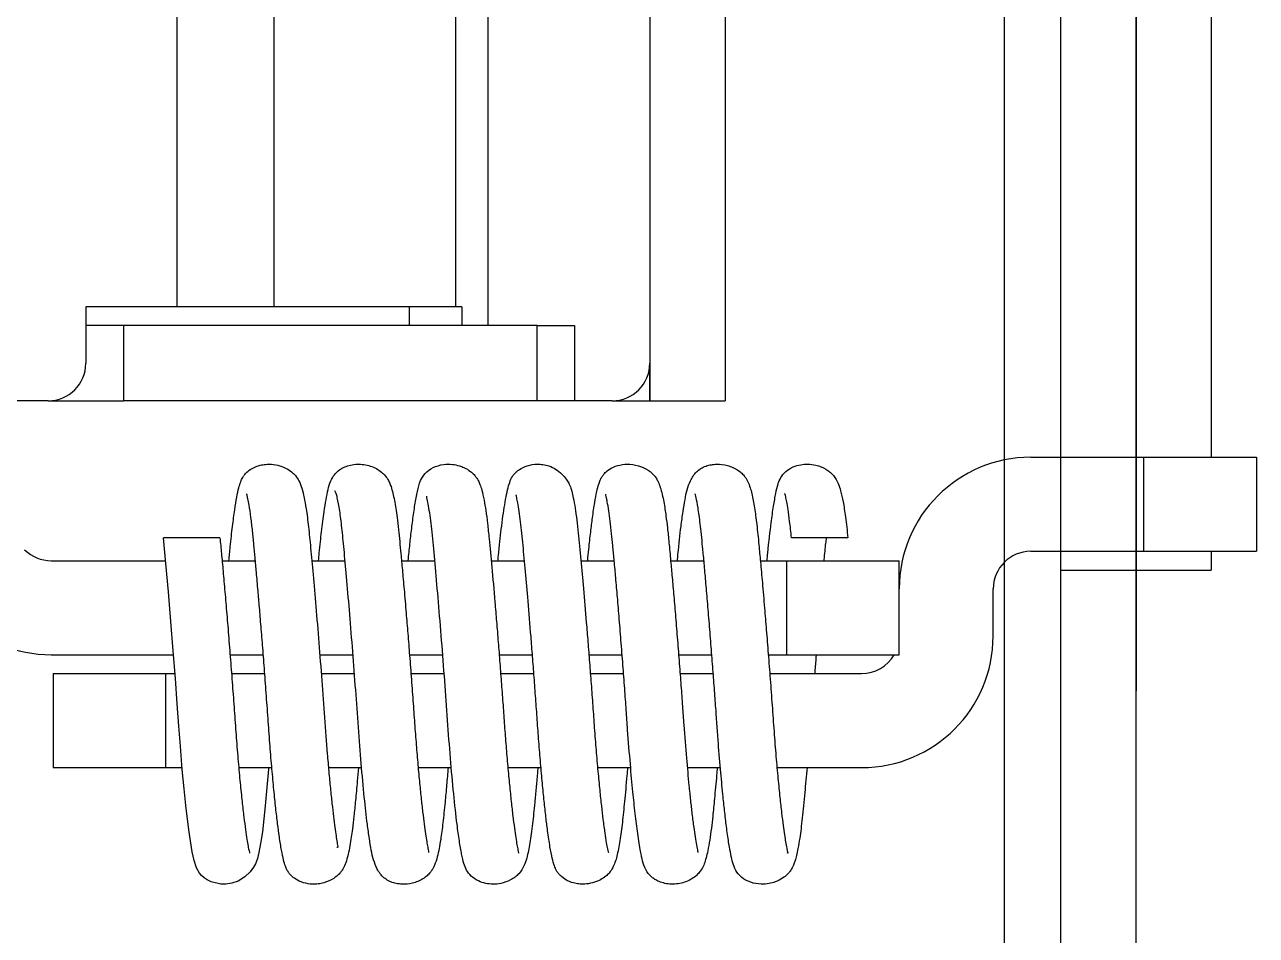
# Model space of a CAD drawing. Extents: x -3080 to 28500, y -1326 to 31609.
# Drawn here: x 2434.354 to 2437.63, y 26383.565 to 26385.986 of the extents above; entities that cross this region are included whole.
import ezdxf

# ---------------------------------------------------------------- set-up
doc = ezdxf.new("R2010")
doc.units = 0
doc.header["$LTSCALE"] = 100
doc.layers.add('0-xref', color=8, linetype='Continuous')
doc.layers.add('188K-SM-07-F10-MECH-CR PIPE-Y2257103$0$AP7P1-SM-08-FNN-120-A(4)-SMP$0$15P6-SM-08-FNN-320-A(10)-UIS-TCM$0$15P6-SM-08-FNN-00-(@10)170308-MIC$0$0-CDS', color=140, linetype='Continuous')

# ---------------------------------------------------------------- blocks, each defined once
blk = doc.blocks.new('188K-SM-07-F10-MECH-CR PIPE-Y2257103$0$CDS-WET')
at = {"layer": '188K-SM-07-F10-MECH-CR PIPE-Y2257103$0$AP7P1-SM-08-FNN-120-A(4)-SMP$0$15P6-SM-08-FNN-320-A(10)-UIS-TCM$0$15P6-SM-08-FNN-00-(@10)170308-MIC$0$0-CDS', "ltscale": 0.1}
for p, q in [((2437.11, -72972.4769), (2437.11, -72925.4769)), ((2437.31, -72972.7522), (2437.31, -72926.2522)), ((2436.96, -72972.6269), (2436.96, -72941.6358)), ((2437.31, -72946.5022), (2437.31, -72950.548)), ((2437.11, -72949.9269), (2437.11, -72947.5769)), ((2437.51, -72947.5769), (2437.51, -72949.9269)), ((2436.0169, -72947.6769), (2436.0169, -72949.7769)), ((2436.2169, -72947.6769), (2436.2169, -72949.7769)), ((2435.5868, -72949.5769), (2435.5868, -72947.8769)), ((2434.7603, -72949.5269), (2434.7603, -72947.9269)), ((2435.0176, -72949.5269), (2435.0176, -72947.9269)), ((2435.501, -72949.5269), (2435.501, -72947.9269)), ((2434.7603, -72949.5269), (2434.5169, -72949.5269)), ((2434.5169, -72949.5269), (2434.5169, -72949.6769)), ((2435.0176, -72949.5269), (2434.7603, -72949.5269)), ((2435.501, -72949.5269), (2435.0176, -72949.5269)), ((2435.3772, -72949.5269), (2435.3772, -72949.5769)), ((2435.5169, -72949.5269), (2435.501, -72949.5269)), ((2435.5169, -72949.5269), (2435.5169, -72949.5769)), ((2434.6169, -72949.5769), (2434.5169, -72949.5769)), ((2434.6169, -72949.5769), (2434.6169, -72949.7769)), ((2435.7169, -72949.5769), (2434.6169, -72949.5769)), ((2435.7169, -72949.7769), (2435.7169, -72949.5769)), ((2435.7169, -72949.5769), (2435.8169, -72949.5769)), ((2435.8169, -72949.5769), (2435.8169, -72949.7769)), ((2436.0169, -72949.7769), (2436.0169, -72949.6783)), ((2434.4169, -72949.7769), (2434.1169, -72949.7769)), ((2434.4169, -72949.7769), (2434.6169, -72949.7769)), ((2435.7169, -72949.7769), (2434.6169, -72949.7769)), ((2435.8169, -72949.7769), (2435.7169, -72949.7769)), ((2435.9169, -72949.7769), (2435.8169, -72949.7769)), ((2435.9169, -72949.7769), (2436.0169, -72949.7769)), ((2436.0169, -72949.7769), (2436.2169, -72949.7769)), ((2437.03, -72949.9269), (2437.33, -72949.9269)), ((2437.33, -72949.9269), (2437.33, -72950.1769)), ((2437.33, -72949.9269), (2437.63, -72949.9269)), ((2437.63, -72949.9269), (2437.63, -72950.1769)), ((2434.73, -72950.2091), (2434.7236, -72950.1411)), ((2434.8736, -72950.1411), (2434.7236, -72950.1411)), ((2436.5436, -72950.1411), (2436.3936, -72950.1411)), ((2437.03, -72950.1769), (2437.33, -72950.1769)), ((2437.11, -72950.2269), (2437.11, -72950.1769)), ((2437.33, -72950.1769), (2437.63, -72950.1769)), ((2437.51, -72950.1769), (2437.51, -72950.2269)), ((2434.4249, -72950.2019), (2434.7294, -72950.2019)), ((2434.7367, -72950.2848), (2434.73, -72950.2091)), ((2434.8794, -72950.2019), (2434.9679, -72950.2019)), ((2435.1179, -72950.2019), (2435.2065, -72950.2019)), ((2435.3565, -72950.2019), (2435.445, -72950.2019)), ((2435.5951, -72950.2019), (2435.6836, -72950.2019)), ((2435.8337, -72950.2019), (2435.9222, -72950.2019)), ((2436.0723, -72950.2019), (2436.1608, -72950.2019)), ((2436.3108, -72950.2019), (2436.38, -72950.2019)), ((2436.38, -72950.2019), (2436.38, -72950.4519)), ((2436.38, -72950.2019), (2436.68, -72950.2019)), ((2436.68, -72950.4519), (2436.68, -72950.2019)), ((2437.11, -72950.2269), (2437.3734, -72950.2269)), ((2437.3734, -72950.2269), (2437.51, -72950.2269)), ((2436.93, -72950.4019), (2436.93, -72950.2769)), ((2434.7434, -72950.3637), (2434.7367, -72950.2848)), ((2434.7496, -72950.4415), (2434.7434, -72950.3637)), ((2434.7552, -72950.5151), (2434.7496, -72950.4415)), ((2434.4249, -72950.4519), (2434.7504, -72950.4519)), ((2434.9006, -72950.4519), (2434.989, -72950.4519)), ((2435.1391, -72950.4519), (2435.2275, -72950.4519)), ((2435.3777, -72950.4519), (2435.4661, -72950.4519)), ((2435.6163, -72950.4519), (2435.7047, -72950.4519)), ((2435.8549, -72950.4519), (2435.9432, -72950.4519)), ((2436.0934, -72950.4519), (2436.1818, -72950.4519)), ((2436.332, -72950.4519), (2436.38, -72950.4519)), ((2436.38, -72950.4519), (2436.68, -72950.4519)), ((2434.43, -72950.5019), (2434.43, -72950.7519)), ((2434.43, -72950.5019), (2434.73, -72950.5019)), ((2434.73, -72950.7519), (2434.73, -72950.5019)), ((2434.73, -72950.5019), (2434.7542, -72950.5019)), ((2434.9044, -72950.5019), (2434.9928, -72950.5019)), ((2435.143, -72950.5019), (2435.2313, -72950.5019)), ((2435.3816, -72950.5019), (2435.4699, -72950.5019)), ((2435.6202, -72950.5019), (2435.7085, -72950.5019)), ((2435.8587, -72950.5019), (2435.9471, -72950.5019)), ((2436.0973, -72950.5019), (2436.1856, -72950.5019)), ((2436.3359, -72950.5019), (2436.58, -72950.5019)), ((2434.7602, -72950.5821), (2434.7552, -72950.5151)), ((2434.7644, -72950.6415), (2434.7602, -72950.5821)), ((2434.7684, -72950.6949), (2434.7644, -72950.6415)), ((2434.7735, -72950.7572), (2434.7684, -72950.6949)), ((2434.43, -72950.7519), (2434.73, -72950.7519)), ((2434.73, -72950.7519), (2434.7731, -72950.7519)), ((2434.7783, -72950.8084), (2434.7735, -72950.7572)), ((2434.9237, -72950.7519), (2435.0117, -72950.7519)), ((2435.0031, -72950.7557), (2434.9987, -72950.805)), ((2435.0035, -72950.7519), (2435.0031, -72950.7557)), ((2435.1622, -72950.7519), (2435.2503, -72950.7519)), ((2435.4008, -72950.7519), (2435.489, -72950.7519)), ((2435.6394, -72950.7519), (2435.7274, -72950.7519)), ((2435.8779, -72950.7519), (2435.966, -72950.7519)), ((2436.1166, -72950.7519), (2436.2046, -72950.7519)), ((2436.3551, -72950.7519), (2436.58, -72950.7519)), ((2434.7827, -72950.8524), (2434.7783, -72950.8084)), ((2434.9987, -72950.805), (2434.9941, -72950.8535)), ((2434.7905, -72950.9175), (2434.7827, -72950.8524)), ((2434.9941, -72950.8535), (2434.9905, -72950.8884)), ((2434.9905, -72950.8884), (2434.9865, -72950.9222)), ((2434.7998, -72950.9754), (2434.7905, -72950.9175)), ((2434.9865, -72950.9222), (2434.9818, -72950.9535)), ((2434.9818, -72950.9535), (2434.9772, -72950.9777)), ((2434.8051, -72950.9991), (2434.7998, -72950.9754)), ((2434.811, -72951.018), (2434.8051, -72950.9991)), ((2434.9733, -72950.9933), (2434.9699, -72951.0034)), ((2434.9772, -72950.9777), (2434.9733, -72950.9933)), ((2434.8191, -72951.0327), (2434.811, -72951.018)), ((2434.9541, -72951.0286), (2434.9399, -72951.0424)), ((2434.9631, -72951.0165), (2434.9541, -72951.0286)), ((2434.9679, -72951.008), (2434.9631, -72951.0165)), ((2434.9699, -72951.0034), (2434.9679, -72951.008)), ((2434.8247, -72951.0391), (2434.8191, -72951.0327)), ((2434.8314, -72951.0449), (2434.8247, -72951.0391)), ((2434.8395, -72951.0503), (2434.8314, -72951.0449)), ((2434.8499, -72951.0553), (2434.8395, -72951.0503)), ((2434.8758, -72951.0613), (2434.8499, -72951.0553)), ((2434.8895, -72951.0616), (2434.8758, -72951.0613)), ((2434.9049, -72951.0595), (2434.8895, -72951.0616)), ((2434.9221, -72951.0536), (2434.9049, -72951.0595)), ((2434.9399, -72951.0424), (2434.9221, -72951.0536))]:
    blk.add_line(p, q, dxfattribs=at)
for centre, radius, start, end in [((2434.4169, -72949.6769), 0.1, 270, 0), ((2435.9169, -72949.6769), 0.1, 270, 0), ((2437.03, -72950.2769), 0.35, 90, 180), ((2434.4249, -72950.1019), 0.1, 225, 270), ((2437.03, -72950.2769), 0.1, 90, 180), ((2434.4249, -72950.1019), 0.35, 225, 270), ((2436.58, -72950.4019), 0.35, 270, 0), ((2436.58, -72950.4019), 0.1, 270, 330)]:
    blk.add_arc(centre, radius, start, end, dxfattribs=at)
for points, knots in [([(2434.8973, -72950.2019), (2434.8985, -72950.1895), (2434.9017, -72950.1564), (2434.907, -72950.1103), (2434.9129, -72950.0662), (2434.9184, -72950.0325), (2434.9234, -72950.009), (2434.928, -72949.993), (2434.9328, -72949.9824), (2434.9376, -72949.9748), (2434.9457, -72949.9655), (2434.9593, -72949.9553), (2434.9778, -72949.9481), (2434.9959, -72949.9452), (2435.0122, -72949.9451), (2435.0324, -72949.9486), (2435.0518, -72949.9566), (2435.0668, -72949.9674), (2435.0776, -72949.979), (2435.0853, -72949.9919), (2435.0922, -72950.0103), (2435.0974, -72950.0325), (2435.1035, -72950.0664), (2435.1092, -72950.11), (2435.1149, -72950.1686), (2435.1215, -72950.2394), (2435.1288, -72950.3242), (2435.1367, -72950.4197), (2435.1445, -72950.5201), (2435.1517, -72950.6205), (2435.1577, -72950.7012), (2435.1631, -72950.7627), (2435.1673, -72950.8072), (2435.1716, -72950.8473), (2435.1756, -72950.882), (2435.1792, -72950.9107), (2435.1826, -72950.934), (2435.1845, -72950.9504), (2435.1882, -72950.9641), (2435.1856, -72950.9639), (2435.1847, -72950.9639)], [0, 0, 0, 0, 0.022944, 0.061416, 0.097598, 0.131237, 0.161957, 0.186744, 0.205317, 0.215065, 0.223746, 0.235628, 0.249298, 0.257805, 0.268142, 0.281154, 0.293215, 0.302941, 0.31106, 0.328306, 0.356153, 0.388394, 0.418736, 0.460034, 0.500062, 0.543638, 0.59088, 0.640597, 0.69093, 0.740771, 0.791714, 0.818398, 0.845669, 0.872554, 0.898485, 0.923295, 0.946849, 0.969052, 0.989879, 1, 1, 1, 1]), ([(2435.1359, -72950.2019), (2435.1365, -72950.1949), (2435.1392, -72950.1664), (2435.1441, -72950.1222), (2435.15, -72950.075), (2435.1559, -72950.0383), (2435.161, -72950.0124), (2435.1665, -72949.9922), (2435.1765, -72949.9739), (2435.1885, -72949.9618), (2435.2025, -72949.9536), (2435.2167, -72949.9481), (2435.2343, -72949.945), (2435.258, -72949.9453), (2435.2862, -72949.9528), (2435.3091, -72949.9702), (2435.3202, -72949.9853), (2435.3244, -72949.9937), (2435.3313, -72950.0114), (2435.3377, -72950.0395), (2435.3438, -72950.0788), (2435.3484, -72950.1175), (2435.3516, -72950.1499), (2435.355, -72950.1853), (2435.3589, -72950.2276), (2435.3636, -72950.28), (2435.3684, -72950.3369), (2435.3733, -72950.3961), (2435.378, -72950.4552), (2435.3828, -72950.5178), (2435.3875, -72950.5807), (2435.3918, -72950.6414), (2435.3961, -72950.6982), (2435.4006, -72950.7511), (2435.4051, -72950.7992), (2435.4095, -72950.8419), (2435.4137, -72950.8785), (2435.4176, -72950.9092), (2435.4211, -72950.9339), (2435.4242, -72950.9529), (2435.4267, -72950.9662), (2435.428, -72950.9738), (2435.4289, -72950.9774), (2435.4284, -72950.9774), (2435.4282, -72950.9774)], [0, 0, 0, 0, 0.012224, 0.049571, 0.090659, 0.120375, 0.151687, 0.182139, 0.203188, 0.222101, 0.230748, 0.240489, 0.250743, 0.260284, 0.28066, 0.299759, 0.308633, 0.323468, 0.339275, 0.38341, 0.426535, 0.451406, 0.473281, 0.494915, 0.520331, 0.549672, 0.58287, 0.610173, 0.639332, 0.670086, 0.701581, 0.731512, 0.760897, 0.789875, 0.818189, 0.845604, 0.871922, 0.896983, 0.920672, 0.942909, 0.962755, 0.979673, 0.994201, 1, 1, 1, 1]), ([(2435.3744, -72950.2019), (2435.3751, -72950.1942), (2435.3773, -72950.1716), (2435.3812, -72950.1352), (2435.3864, -72950.0922), (2435.3923, -72950.0509), (2435.3989, -72950.0158), (2435.4045, -72949.9928), (2435.4165, -72949.971), (2435.4368, -72949.9541), (2435.4653, -72949.9452), (2435.49, -72949.9449), (2435.5089, -72949.9487), (2435.5249, -72949.9547), (2435.539, -72949.963), (2435.5504, -72949.9738), (2435.5563, -72949.9816), (2435.5613, -72949.9899), (2435.566, -72950.0008), (2435.5708, -72950.0161), (2435.5758, -72950.0385), (2435.5808, -72950.0685), (2435.5853, -72950.1027), (2435.5904, -72950.1512), (2435.5968, -72950.2194), (2435.6035, -72950.2956), (2435.6092, -72950.3638), (2435.6136, -72950.4181), (2435.618, -72950.474), (2435.6223, -72950.5304), (2435.6265, -72950.5862), (2435.6303, -72950.6413), (2435.6345, -72950.6957), (2435.639, -72950.7487), (2435.6436, -72950.7983), (2435.6482, -72950.8427), (2435.6526, -72950.881), (2435.6567, -72950.9129), (2435.6603, -72950.9384), (2435.6635, -72950.9577), (2435.666, -72950.9708), (2435.6679, -72950.9783), (2435.6679, -72950.9791), (2435.6679, -72950.9794)], [0, 0, 0, 0, 0.013652, 0.040414, 0.071318, 0.106147, 0.144506, 0.183309, 0.208619, 0.229447, 0.246924, 0.259422, 0.269277, 0.276375, 0.2872, 0.294781, 0.303018, 0.314166, 0.328621, 0.35094, 0.383704, 0.410921, 0.439697, 0.469009, 0.515893, 0.566963, 0.593506, 0.620483, 0.647718, 0.675024, 0.702209, 0.729204, 0.757059, 0.785939, 0.814856, 0.843153, 0.870605, 0.897015, 0.922222, 0.946108, 0.968572, 0.987737, 1, 1, 1, 1]), ([(2435.613, -72950.2019), (2435.6134, -72950.1974), (2435.6163, -72950.1658), (2435.6221, -72950.1138), (2435.6294, -72950.0605), (2435.6359, -72950.0248), (2435.6414, -72950.002), (2435.6464, -72949.9865), (2435.6533, -72949.9744), (2435.6617, -72949.9656), (2435.6724, -72949.9572), (2435.6909, -72949.9481), (2435.7149, -72949.9446), (2435.7346, -72949.946), (2435.7504, -72949.9499), (2435.7672, -72949.9581), (2435.7815, -72949.9695), (2435.7934, -72949.983), (2435.8002, -72949.9935), (2435.8041, -72950.0014), (2435.8073, -72950.0096), (2435.8099, -72950.0193), (2435.814, -72950.0368), (2435.8182, -72950.061), (2435.8226, -72950.0926), (2435.8277, -72950.1372), (2435.8333, -72950.197), (2435.8405, -72950.2772), (2435.8468, -72950.3516), (2435.8522, -72950.4181), (2435.8565, -72950.4728), (2435.8609, -72950.5299), (2435.8652, -72950.5882), (2435.8693, -72950.6474), (2435.8739, -72950.7061), (2435.8787, -72950.7616), (2435.8834, -72950.8111), (2435.888, -72950.8536), (2435.8925, -72950.8922), (2435.897, -72950.9252), (2435.9011, -72950.951), (2435.9047, -72950.9711), (2435.9074, -72950.9788), (2435.906, -72950.9779), (2435.906, -72950.9779)], [0, 0, 0, 0, 0.007915, 0.054796, 0.106599, 0.134097, 0.16243, 0.190417, 0.212595, 0.221047, 0.227754, 0.241504, 0.256801, 0.265921, 0.278965, 0.295798, 0.313754, 0.326755, 0.335211, 0.339814, 0.343286, 0.356017, 0.376776, 0.404941, 0.433217, 0.459291, 0.50646, 0.549809, 0.597132, 0.622935, 0.649945, 0.677954, 0.706716, 0.736139, 0.767404, 0.798598, 0.828406, 0.856549, 0.882819, 0.914692, 0.942845, 0.967288, 0.999741, 1, 1, 1, 1]), ([(2435.8516, -72950.2019), (2435.8526, -72950.1916), (2435.8552, -72950.1643), (2435.8595, -72950.126), (2435.8647, -72950.0838), (2435.8701, -72950.0472), (2435.8755, -72950.0183), (2435.8801, -72950.0002), (2435.8843, -72949.9884), (2435.8882, -72949.9806), (2435.8925, -72949.974), (2435.9011, -72949.9645), (2435.9152, -72949.9544), (2435.9389, -72949.9459), (2435.9646, -72949.9442), (2435.992, -72949.9496), (2436.0132, -72949.961), (2436.0236, -72949.97), (2436.0284, -72949.9752), (2436.0313, -72949.9788), (2436.0354, -72949.9847), (2436.04, -72949.9934), (2436.0451, -72950.0067), (2436.0498, -72950.0244), (2436.0539, -72950.0442), (2436.0571, -72950.0637), (2436.0603, -72950.0862), (2436.0639, -72950.115), (2436.0678, -72950.1548), (2436.072, -72950.1991), (2436.0764, -72950.2469), (2436.0807, -72950.2967), (2436.0854, -72950.3526), (2436.0904, -72950.4127), (2436.0952, -72950.474), (2436.0997, -72950.533), (2436.1037, -72950.5875), (2436.1083, -72950.6527), (2436.114, -72950.725), (2436.12, -72950.7909), (2436.125, -72950.8394), (2436.1293, -72950.8773), (2436.1334, -72950.9098), (2436.1374, -72950.9374), (2436.1407, -72950.9583), (2436.1442, -72950.9744), (2436.1442, -72950.9766), (2436.1442, -72950.9775)], [0, 0, 0, 0, 0.018338, 0.048434, 0.07699, 0.112407, 0.144632, 0.171918, 0.188142, 0.20094, 0.210166, 0.218873, 0.230672, 0.244073, 0.259882, 0.277953, 0.29127, 0.295765, 0.299118, 0.303467, 0.309898, 0.325457, 0.347147, 0.370648, 0.391536, 0.409908, 0.425916, 0.451493, 0.47911, 0.509812, 0.535131, 0.562348, 0.591343, 0.621926, 0.652444, 0.68108, 0.707716, 0.732393, 0.778597, 0.820311, 0.845165, 0.870348, 0.899907, 0.924702, 0.951408, 0.979472, 1, 1, 1, 1]), ([(2436.0902, -72950.2019), (2436.0907, -72950.1961), (2436.0938, -72950.1614), (2436.0989, -72950.1181), (2436.105, -72950.0712), (2436.1104, -72950.0391), (2436.1153, -72950.0141), (2436.1247, -72949.9873), (2436.1373, -72949.9685), (2436.1516, -72949.9568), (2436.1648, -72949.9503), (2436.1786, -72949.9465), (2436.1986, -72949.9445), (2436.2237, -72949.9472), (2436.2482, -72949.9582), (2436.2626, -72949.9701), (2436.2726, -72949.9818), (2436.2777, -72949.9914), (2436.2839, -72950.0071), (2436.2883, -72950.0239), (2436.2919, -72950.0412), (2436.2963, -72950.0668), (2436.3014, -72950.1047), (2436.3063, -72950.1539), (2436.3113, -72950.2063), (2436.3163, -72950.2621), (2436.3216, -72950.3232), (2436.3268, -72950.3868), (2436.3319, -72950.4502), (2436.3371, -72950.5175), (2436.3423, -72950.5871), (2436.3471, -72950.6563), (2436.3523, -72950.7217), (2436.3576, -72950.7804), (2436.3626, -72950.8306), (2436.3672, -72950.8721), (2436.3713, -72950.9051), (2436.3749, -72950.9304), (2436.3781, -72950.9507), (2436.3809, -72950.9658), (2436.3826, -72950.975), (2436.3841, -72950.9795), (2436.3834, -72950.9789), (2436.3832, -72950.9788)], [0, 0, 0, 0, 0.009839, 0.059155, 0.089783, 0.118409, 0.145898, 0.171611, 0.20262, 0.218414, 0.231897, 0.24283, 0.251267, 0.2665, 0.282462, 0.290538, 0.299678, 0.321642, 0.342979, 0.362298, 0.382837, 0.402945, 0.440444, 0.478907, 0.50689, 0.538872, 0.574822, 0.604232, 0.635492, 0.66829, 0.702232, 0.737133, 0.771894, 0.805063, 0.836215, 0.865031, 0.891304, 0.914924, 0.935866, 0.959679, 0.979209, 0.995164, 1, 1, 1, 1]), ([(2436.3288, -72950.2019), (2436.3294, -72950.195), (2436.3329, -72950.156), (2436.3387, -72950.1073), (2436.3458, -72950.056), (2436.352, -72950.0215), (2436.3567, -72950.0005), (2436.3639, -72949.982), (2436.3759, -72949.9657), (2436.3952, -72949.9528), (2436.4168, -72949.9462), (2436.4387, -72949.9446), (2436.4602, -72949.9473), (2436.4821, -72949.9559), (2436.4958, -72949.9656), (2436.5051, -72949.9745), (2436.512, -72949.9843), (2436.5187, -72949.9977), (2436.525, -72950.0172), (2436.5313, -72950.0457), (2436.5377, -72950.0859), (2436.5416, -72950.122), (2436.5436, -72950.1411)], [0, 0, 0, 0, 0.0251093, 0.1426474, 0.2203727, 0.2967415, 0.3706749, 0.4206268, 0.4641966, 0.4991965, 0.5248722, 0.5466766, 0.5739988, 0.6075998, 0.6251015, 0.6439113, 0.6739431, 0.7153451, 0.7691998, 0.8352872, 0.9127563, 1, 1, 1, 1]), ([(2435.4806, -72950.7519), (2435.4792, -72950.7676), (2435.4763, -72950.8001), (2435.4717, -72950.8497), (2435.4667, -72950.8993), (2435.4614, -72950.9394), (2435.4566, -72950.9677), (2435.4518, -72950.9902), (2435.4462, -72951.0077), (2435.4405, -72951.0194), (2435.4366, -72951.0261), (2435.43, -72951.0343), (2435.4173, -72951.0461), (2435.393, -72951.0586), (2435.3687, -72951.0623), (2435.3483, -72951.0612), (2435.3342, -72951.0582), (2435.3207, -72951.0526), (2435.3051, -72951.0417), (2435.2919, -72951.024), (2435.2813, -72950.9969), (2435.2761, -72950.9717), (2435.2708, -72950.9405), (2435.2646, -72950.8955), (2435.2574, -72950.8307), (2435.2493, -72950.7435), (2435.2418, -72950.6462), (2435.2347, -72950.5449), (2435.2269, -72950.443), (2435.219, -72950.3444), (2435.2114, -72950.2553), (2435.2045, -72950.1802), (2435.1988, -72950.12), (2435.1938, -72950.08), (2435.1898, -72950.0541), (2435.1865, -72950.0373), (2435.1833, -72950.0244), (2435.1809, -72950.0184), (2435.1794, -72950.0164), (2435.1789, -72950.0166), (2435.1787, -72950.0166)], [0, 0, 0, 0, 0.0250054, 0.0516021, 0.0878785, 0.1232191, 0.1461505, 0.1700655, 0.1975379, 0.2089033, 0.2201153, 0.229209, 0.236991, 0.2519558, 0.2665131, 0.2738657, 0.2833798, 0.2953051, 0.3094901, 0.3393052, 0.3643954, 0.3907034, 0.4173737, 0.4459336, 0.491985, 0.541034, 0.5887822, 0.6349805, 0.6817906, 0.7283185, 0.7735184, 0.8156542, 0.8542992, 0.8915717, 0.9114971, 0.9331635, 0.9564717, 0.9812749, 0.9930309, 1, 1, 1, 1]), ([(2435.242, -72950.7519), (2435.241, -72950.764), (2435.2382, -72950.7948), (2435.2341, -72950.8383), (2435.2301, -72950.8806), (2435.2264, -72950.9124), (2435.2229, -72950.9379), (2435.2192, -72950.9611), (2435.2144, -72950.9847), (2435.2088, -72951.0043), (2435.2029, -72951.0181), (2435.1978, -72951.0264), (2435.193, -72951.0323), (2435.1854, -72951.0402), (2435.1688, -72951.0522), (2435.1467, -72951.0597), (2435.1279, -72951.0619), (2435.111, -72951.0616), (2435.0897, -72951.057), (2435.0718, -72951.0472), (2435.0608, -72951.037), (2435.055, -72951.0294), (2435.0512, -72951.0226), (2435.0468, -72951.0122), (2435.0423, -72950.9965), (2435.0372, -72950.9717), (2435.032, -72950.9391), (2435.0269, -72950.9011), (2435.022, -72950.8595), (2435.017, -72950.8108), (2435.0119, -72950.7556), (2435.0068, -72950.6947), (2435.0021, -72950.6296), (2434.9974, -72950.5627), (2434.9925, -72950.4969), (2434.9877, -72950.4349), (2434.9831, -72950.3781), (2434.9789, -72950.3273), (2434.9748, -72950.2789), (2434.9709, -72950.2347), (2434.9672, -72950.1938), (2434.9637, -72950.157), (2434.9602, -72950.1206), (2434.9559, -72950.0845), (2434.9516, -72950.056), (2434.9478, -72950.0372), (2434.9459, -72950.028), (2434.944, -72950.023), (2434.945, -72950.0239), (2434.9452, -72950.0241)], [0, 0, 0, 0, 0.019515, 0.050029, 0.077323, 0.102515, 0.120513, 0.141116, 0.165168, 0.192468, 0.214794, 0.228714, 0.232668, 0.23596, 0.246272, 0.261899, 0.270974, 0.278857, 0.29254, 0.304788, 0.314663, 0.322435, 0.333114, 0.347151, 0.371034, 0.400667, 0.433576, 0.460219, 0.488415, 0.517993, 0.54872, 0.580308, 0.612421, 0.644647, 0.675575, 0.704795, 0.73202, 0.757045, 0.779745, 0.806299, 0.828622, 0.850275, 0.875106, 0.903989, 0.936564, 0.959236, 0.978991, 0.995743, 1, 1, 1, 1]), ([(2435.7192, -72950.7519), (2435.7187, -72950.7573), (2435.7171, -72950.7762), (2435.7142, -72950.8072), (2435.7099, -72950.8533), (2435.7048, -72950.9043), (2435.6991, -72950.9456), (2435.694, -72950.9735), (2435.6898, -72950.9923), (2435.6823, -72951.0139), (2435.6731, -72951.0296), (2435.6594, -72951.0426), (2435.6445, -72951.0525), (2435.6219, -72951.0604), (2435.601, -72951.0624), (2435.5787, -72951.0601), (2435.5577, -72951.0529), (2435.5389, -72951.0392), (2435.528, -72951.023), (2435.5212, -72951.0046), (2435.5165, -72950.983), (2435.5103, -72950.9476), (2435.5032, -72950.8963), (2435.4952, -72950.8238), (2435.4866, -72950.7295), (2435.479, -72950.627), (2435.4715, -72950.5206), (2435.4632, -72950.4135), (2435.4548, -72950.3111), (2435.4467, -72950.219), (2435.4395, -72950.1404), (2435.4337, -72950.0882), (2435.4286, -72950.0559), (2435.4256, -72950.0396), (2435.4234, -72950.0313), (2435.4236, -72950.0307), (2435.4236, -72950.0305)], [0, 0, 0, 0, 0.008767, 0.030945, 0.05481, 0.094419, 0.138166, 0.160607, 0.183461, 0.207531, 0.232729, 0.24322, 0.252419, 0.268067, 0.280134, 0.290173, 0.302562, 0.319266, 0.339796, 0.363149, 0.397464, 0.432765, 0.468665, 0.522906, 0.576664, 0.628286, 0.679314, 0.731239, 0.782917, 0.833253, 0.882248, 0.931824, 0.957583, 0.981299, 0.996571, 1, 1, 1, 1]), ([(2435.9577, -72950.7519), (2435.9571, -72950.7589), (2435.9543, -72950.7919), (2435.9496, -72950.8415), (2435.9439, -72950.8996), (2435.9373, -72950.949), (2435.9307, -72950.9829), (2435.925, -72951.0031), (2435.9185, -72951.0182), (2435.9121, -72951.0288), (2435.9, -72951.0411), (2435.8844, -72951.0516), (2435.8646, -72951.0591), (2435.8449, -72951.062), (2435.829, -72951.0616), (2435.8112, -72951.0584), (2435.7933, -72951.0511), (2435.7802, -72951.0409), (2435.7724, -72951.0319), (2435.7673, -72951.0237), (2435.7621, -72951.0116), (2435.757, -72950.9924), (2435.7512, -72950.9625), (2435.7456, -72950.9248), (2435.7404, -72950.8833), (2435.7358, -72950.8413), (2435.731, -72950.7934), (2435.7263, -72950.7403), (2435.7217, -72950.6838), (2435.7176, -72950.6259), (2435.7135, -72950.5684), (2435.7093, -72950.5118), (2435.7051, -72950.4567), (2435.6997, -72950.3883), (2435.6934, -72950.3112), (2435.6862, -72950.2293), (2435.6807, -72950.1703), (2435.6766, -72950.1277), (2435.6732, -72950.0972), (2435.6695, -72950.0699), (2435.6659, -72950.0483), (2435.6631, -72950.0348), (2435.6613, -72950.0278), (2435.6616, -72950.0271), (2435.6618, -72950.0268)], [0, 0, 0, 0, 0.011048, 0.052056, 0.089802, 0.129074, 0.173095, 0.195422, 0.214341, 0.230482, 0.238269, 0.247767, 0.259441, 0.271539, 0.281064, 0.288868, 0.301718, 0.312818, 0.320919, 0.330294, 0.350664, 0.378549, 0.412441, 0.449479, 0.475814, 0.503319, 0.53183, 0.56114, 0.590938, 0.619472, 0.646968, 0.673919, 0.70011, 0.725352, 0.772339, 0.814329, 0.856797, 0.879038, 0.902611, 0.927668, 0.952635, 0.973655, 0.990412, 1, 1, 1, 1]), ([(2436.1963, -72950.7519), (2436.1957, -72950.7586), (2436.1932, -72950.7878), (2436.189, -72950.832), (2436.1846, -72950.8782), (2436.1804, -72950.9148), (2436.176, -72950.9463), (2436.1706, -72950.9779), (2436.1634, -72951.0037), (2436.1574, -72951.018), (2436.1491, -72951.0304), (2436.1354, -72951.0445), (2436.1096, -72951.0586), (2436.0809, -72951.0629), (2436.0566, -72951.0601), (2436.0415, -72951.0552), (2436.0301, -72951.0492), (2436.0162, -72951.0389), (2436.0043, -72951.0219), (2435.9972, -72950.9998), (2435.9915, -72950.9723), (2435.9847, -72950.9303), (2435.9781, -72950.8762), (2435.9716, -72950.8148), (2435.9648, -72950.7406), (2435.9589, -72950.6661), (2435.9542, -72950.5979), (2435.95, -72950.5403), (2435.9453, -72950.4778), (2435.9402, -72950.4131), (2435.9352, -72950.3503), (2435.9303, -72950.2929), (2435.9259, -72950.2423), (2435.922, -72950.1986), (2435.9185, -72950.1616), (2435.9152, -72950.1275), (2435.9116, -72950.0964), (2435.9076, -72950.0667), (2435.9042, -72950.0473), (2435.9018, -72950.0348), (2435.8999, -72950.0271), (2435.8999, -72950.0257), (2435.8998, -72950.0251)], [0, 0, 0, 0, 0.010716, 0.047152, 0.078014, 0.101367, 0.127718, 0.156704, 0.198692, 0.218385, 0.227044, 0.235688, 0.255054, 0.274051, 0.283809, 0.293457, 0.302002, 0.31059, 0.336384, 0.365039, 0.395446, 0.438386, 0.477322, 0.513397, 0.554605, 0.601225, 0.626378, 0.653674, 0.683189, 0.714696, 0.745639, 0.774787, 0.801956, 0.827041, 0.850005, 0.870922, 0.896652, 0.921085, 0.95024, 0.966876, 0.984797, 1, 1, 1, 1]), ([(2436.4349, -72950.7519), (2436.4329, -72950.7744), (2436.4284, -72950.8238), (2436.4225, -72950.8867), (2436.4164, -72950.9348), (2436.4112, -72950.9659), (2436.4072, -72950.985), (2436.4036, -72950.9981), (2436.4005, -72951.0073), (2436.3973, -72951.0146), (2436.3938, -72951.0213), (2436.3895, -72951.0279), (2436.3825, -72951.0363), (2436.3686, -72951.0477), (2436.3525, -72951.0556), (2436.3324, -72951.061), (2436.3101, -72951.0626), (2436.2817, -72951.0573), (2436.2575, -72951.0426), (2436.2441, -72951.0242), (2436.237, -72951.0044), (2436.2324, -72950.9838), (2436.2269, -72950.9535), (2436.2216, -72950.9165), (2436.2164, -72950.8737), (2436.2112, -72950.8246), (2436.2054, -72950.764), (2436.2001, -72950.6995), (2436.1958, -72950.6411), (2436.1924, -72950.5924), (2436.1885, -72950.5396), (2436.1842, -72950.4826), (2436.1795, -72950.4224), (2436.1746, -72950.3614), (2436.1698, -72950.3031), (2436.1652, -72950.2503), (2436.1611, -72950.2043), (2436.1574, -72950.1651), (2436.1542, -72950.1319), (2436.1502, -72950.0957), (2436.1452, -72950.0599), (2436.1407, -72950.0365), (2436.138, -72950.026), (2436.1378, -72950.0246), (2436.1377, -72950.024)], [0, 0, 0, 0, 0.036692, 0.080546, 0.122483, 0.148726, 0.170854, 0.188541, 0.201708, 0.21138, 0.21958, 0.22937, 0.236592, 0.244838, 0.256493, 0.265093, 0.276024, 0.291401, 0.310219, 0.333264, 0.359838, 0.388851, 0.416507, 0.450366, 0.480453, 0.506551, 0.54342, 0.584764, 0.606878, 0.630062, 0.65505, 0.68184, 0.710337, 0.740375, 0.770077, 0.798021, 0.824072, 0.848165, 0.870334, 0.891275, 0.929661, 0.965694, 0.984076, 1, 1, 1, 1]), ([(2436.3936, -72950.1411), (2436.392, -72950.1259), (2436.389, -72950.0974), (2436.3847, -72950.0663), (2436.3812, -72950.0454), (2436.3782, -72950.0324), (2436.3769, -72950.0264), (2436.3752, -72950.0224), (2436.376, -72950.0233), (2436.3761, -72950.0235)], [0, 0, 0, 0, 0.24457, 0.459789, 0.64239, 0.790549, 0.903515, 0.981243, 1, 1, 1, 1]), ([(2434.8736, -72950.1411), (2434.8749, -72950.1546), (2434.8776, -72950.1825), (2434.8821, -72950.2307), (2434.8868, -72950.2846), (2434.8919, -72950.344), (2434.8971, -72950.4076), (2434.9023, -72950.474), (2434.9075, -72950.5413), (2434.9123, -72950.6082), (2434.917, -72950.6738), (2434.9221, -72950.7361), (2434.9273, -72950.7929), (2434.9324, -72950.8423), (2434.9372, -72950.8837), (2434.9415, -72950.917), (2434.9453, -72950.9426), (2434.9484, -72950.9611), (2434.9508, -72950.9731), (2434.9526, -72950.9793), (2434.9523, -72950.9795), (2434.9523, -72950.9796)], [0, 0, 0, 0, 0.05098, 0.104618, 0.160657, 0.218737, 0.278401, 0.339113, 0.400278, 0.461279, 0.522969, 0.58567, 0.646765, 0.705561, 0.761477, 0.814069, 0.863032, 0.908198, 0.949498, 0.983839, 1, 1, 1, 1]), ([(2436.4859, -72950.1411), (2436.4853, -72950.146), (2436.4833, -72950.1633), (2436.4811, -72950.184), (2436.4795, -72950.2009), (2436.4794, -72950.2019)], [0, 0, 0, 0, 0.26788, 0.955572, 1, 1, 1, 1]), ([(2436.4591, -72950.4519), (2436.4589, -72950.4556), (2436.4577, -72950.4722), (2436.4564, -72950.4889), (2436.4554, -72950.5019)], [0, 0, 0, 0, 0.225344, 1, 1, 1, 1])]:
    blk.add_open_spline(points, degree=3, knots=knots, dxfattribs=at)
blk = doc.blocks.new('188K-SM-07-F10-MECH-CR PIPE-Y2257103')
blk.add_blockref('188K-SM-07-F10-MECH-CR PIPE-Y2257103$0$CDS-WET', (0, 99334.7631))

msp = doc.modelspace()

# ---------------------------------------------------------------- block references
at = {"layer": '0-xref'}
msp.add_blockref('188K-SM-07-F10-MECH-CR PIPE-Y2257103', (0, 0), dxfattribs=at)

doc.saveas('drawing.dxf')
